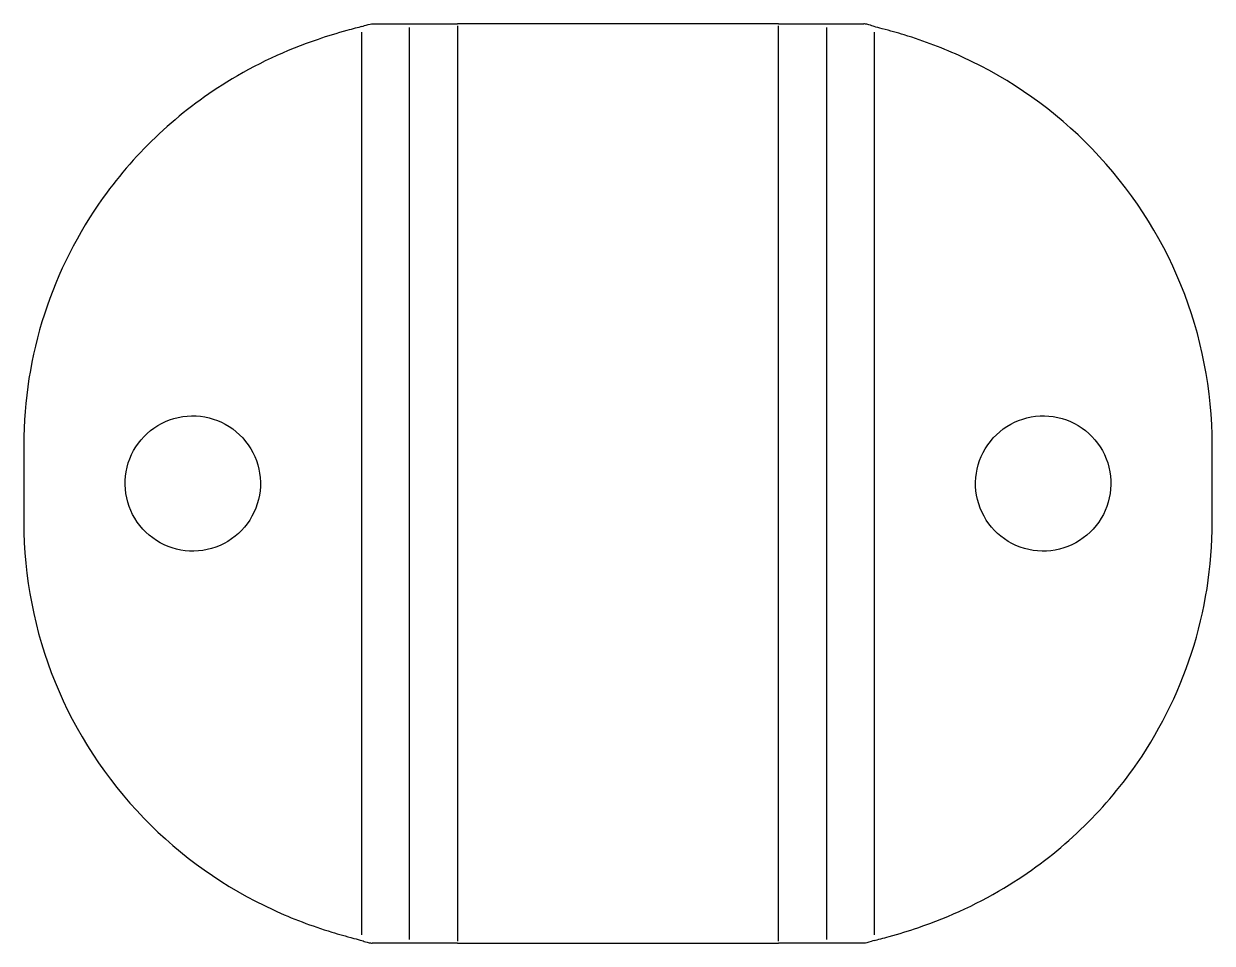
# Model space of a CAD drawing. Header units: millimetres. Extents: x -30 to 40.3, y 0 to 54.4.
import ezdxf

# ---------------------------------------------------------------- set-up
doc = ezdxf.new("R2010")
doc.units = ezdxf.units.MM

msp = doc.modelspace()

# ---------------------------------------------------------------- linework, layer by layer
at = {"layer": 'BEND'}
for p, q in [((-7.158, 0.208), (-7.158, 54.192)), ((17.497, 54.192), (17.497, 0.208))]:
    msp.add_line(p, q, dxfattribs=at)
at = {"layer": 'BEND_EXTENT'}
for p, q in [((-4.33, 54.275), (-4.33, 0.125)), ((14.67, 0.125), (14.67, 54.275)), ((-9.985, 0.496), (-9.985, 53.904)), ((20.325, 53.904), (20.325, 0.496))]:
    msp.add_line(p, q, dxfattribs=at)
at = {"layer": 'INTERIOR_PROFILES'}
for points in [[(-22.943, 24.507, -1.000967), (-17.032, 29.898, -1.000967)], [(33.283, 24.507, -1.000967), (27.372, 29.898, -1.000967)]]:
    msp.add_lwpolyline(points, format="xyb", close=True, dxfattribs=at)
at = {"layer": 'OUTER_PROFILES'}
for p, q in [((0, 54.4), (-4.33, 54.4)), ((10.34, 54.4), (0, 54.4)), ((14.67, 54.4), (10.34, 54.4)), ((-29.985, 29.486), (-29.985, 29.407)), ((-29.985, 29.407), (-29.985, 24.993)), ((40.325, 29.407), (40.325, 29.486)), ((40.325, 24.993), (40.325, 29.407)), ((-29.985, 24.993), (-29.985, 24.914)), ((40.325, 24.914), (40.325, 24.993)), ((-4.33, 0), (0, 0)), ((0, 0), (10.34, 0)), ((10.34, 0), (14.67, 0))]:
    msp.add_line(p, q, dxfattribs=at)
for points, knots in [([(-9.985, 54.242), (-10.207, 54.183), (-10.509, 54.105), (-11.465, 53.842), (-12.009, 53.677), (-14.489, 52.837), (-16.281, 51.998), (-20.844, 49.174), (-23.324, 46.861), (-26.788, 42.019), (-27.962, 39.694), (-29.571, 34.729), (-29.985, 32.116), (-29.985, 29.486)], [0.0227373, 0.0227373, 0.0227373, 0.0227373, 0.0422201, 0.0422201, 0.074515, 0.074515, 0.1835493, 0.1835493, 0.3671921, 0.3671921, 0.5085838, 0.5085838, 0.6521948, 0.6521948, 0.6521948, 0.6521948]), ([(-9.985, 54.242), (-9.884, 54.278), (-9.779, 54.319), (-9.429, 54.407), (-9.372, 54.402), (-8.989, 54.396), (-8.738, 54.4), (-8.274, 54.4), (-8.187, 54.4), (-7.698, 54.4), (-7.688, 54.4), (-5.838, 54.4), (-5.701, 54.4), (-5.316, 54.401), (-5.152, 54.402), (-4.657, 54.403), (-4.499, 54.399), (-4.33, 54.4)], [-0.3095162, -0.3095162, -0.3095162, -0.3095162, -0.2775532, -0.2775532, -0.2417522, -0.2417522, -0.1736905, -0.1736905, -0.1160763, -0.1160763, -0.0348627, -0.0348627, -0.0283678, -0.0283678, -0.0166162, -0.0166162, -0.000001, -0.000001, -0.000001, -0.000001]), ([(14.67, 54.4), (14.76, 54.4), (14.831, 54.4), (15.09, 54.4), (15.161, 54.4), (15.512, 54.4), (15.722, 54.4), (16.237, 54.4), (17.112, 54.4), (17.28, 54.4), (18.149, 54.4), (18.696, 54.4), (19.014, 54.4), (19.111, 54.4), (19.279, 54.401), (19.457, 54.399), (19.505, 54.399), (19.629, 54.401), (19.674, 54.402), (19.722, 54.4)], [0.000001, 0.000001, 0.000001, 0.000001, 0.0269943, 0.0269943, 0.0451858, 0.0451858, 0.07245, 0.07245, 0.1118499, 0.1118499, 0.15125, 0.15125, 0.181379, 0.181379, 0.1897307, 0.1897307, 0.1930786, 0.1930786, 0.1967542, 0.1967542, 0.1967542, 0.1967542]), ([(20.33, 54.241), (20.228, 54.276), (20.145, 54.31), (19.845, 54.39), (19.767, 54.398), (19.722, 54.4)], [-0.026021, -0.026021, -0.026021, -0.026021, -0.01351702, -0.01351702, -0.000001, -0.000001, -0.000001, -0.000001]), ([(40.325, 29.486), (40.325, 32.731), (39.695, 35.945), (37.256, 41.944), (35.474, 44.673), (31.028, 49.269), (28.434, 51.103), (24.433, 52.951), (23.3, 53.381), (21.663, 53.881), (21.296, 53.984), (20.619, 54.164), (20.46, 54.206), (20.33, 54.241)], [0, 0, 0, 0, 0.973456, 0.973456, 1.942707, 1.942707, 2.890965, 2.890965, 3.2606, 3.2606, 3.395086, 3.395086, 3.444621, 3.444621, 3.444621, 3.444621]), ([(-29.985, 24.914), (-29.985, 21.669), (-29.356, 18.455), (-26.916, 12.456), (-25.135, 9.727), (-20.689, 5.131), (-18.095, 3.297), (-14.093, 1.449), (-12.96, 1.019), (-11.324, 0.519), (-10.956, 0.416), (-10.279, 0.236), (-10.12, 0.194), (-9.99, 0.159)], [0, 0, 0, 0, 0.973456, 0.973456, 1.942707, 1.942707, 2.890965, 2.890965, 3.2606, 3.2606, 3.395086, 3.395086, 3.444621, 3.444621, 3.444621, 3.444621]), ([(20.325, 0.158), (20.547, 0.217), (20.849, 0.295), (21.805, 0.558), (22.349, 0.723), (24.828, 1.563), (26.621, 2.402), (31.184, 5.226), (33.664, 7.539), (37.128, 12.381), (38.302, 14.706), (39.911, 19.671), (40.325, 22.284), (40.325, 24.914)], [0.0227373, 0.0227373, 0.0227373, 0.0227373, 0.0422201, 0.0422201, 0.074515, 0.074515, 0.1835493, 0.1835493, 0.3671921, 0.3671921, 0.5085838, 0.5085838, 0.6521948, 0.6521948, 0.6521948, 0.6521948]), ([(-9.99, 0.159), (-9.888, 0.124), (-9.805, 0.09), (-9.506, 0.01), (-9.427, 0.002), (-9.382, 0)], [0, 0, 0, 0, 0.03085765, 0.03085765, 0.06421287, 0.06421287, 0.06421287, 0.06421287]), ([(-4.33, 0), (-4.501, 0.001), (-4.66, -0.003), (-5.167, -0.002), (-5.326, 0), (-6.014, 0), (-6.435, 0), (-7.277, 0), (-7.698, 0), (-8.161, 0), (-8.638, 0), (-8.772, 0), (-8.939, -0.001), (-9.117, 0.001), (-9.165, 0.001), (-9.29, -0.001), (-9.334, -0.002), (-9.382, 0)], [-6.549277, -6.549277, -6.549277, -6.549277, -4.898934, -4.898934, -3.776434, -3.776434, -2.007101, -2.007101, -0.237762, -0.237762, -0.060828, -0.060828, -0.027787, -0.027787, -0.014543, -0.014543, -0.000001, -0.000001, -0.000001, -0.000001]), ([(20.325, 0.158), (20.24, 0.128), (20.059, 0.061), (19.757, -0.005), (19.716, 0.003), (19.351, 0), (19.253, 0), (19.006, 0), (18.789, 0), (18.003, 0), (17.296, 0), (17.108, 0), (16.24, 0), (15.721, 0), (15.51, 0), (15.161, 0), (15.089, 0), (14.831, 0), (14.76, 0), (14.67, 0)], [0.000001, 0.000001, 0.000001, 0.000001, 0.0039749, 0.0039749, 0.007091, 0.007091, 0.0082375, 0.0082375, 0.0099747, 0.0099747, 0.0603547, 0.0603547, 0.1008004, 0.1008004, 0.128306, 0.128306, 0.1465409, 0.1465409, 0.1735063, 0.1735063, 0.1735063, 0.1735063])]:
    msp.add_open_spline(points, degree=3, knots=knots, dxfattribs=at)

doc.saveas('drawing.dxf')
